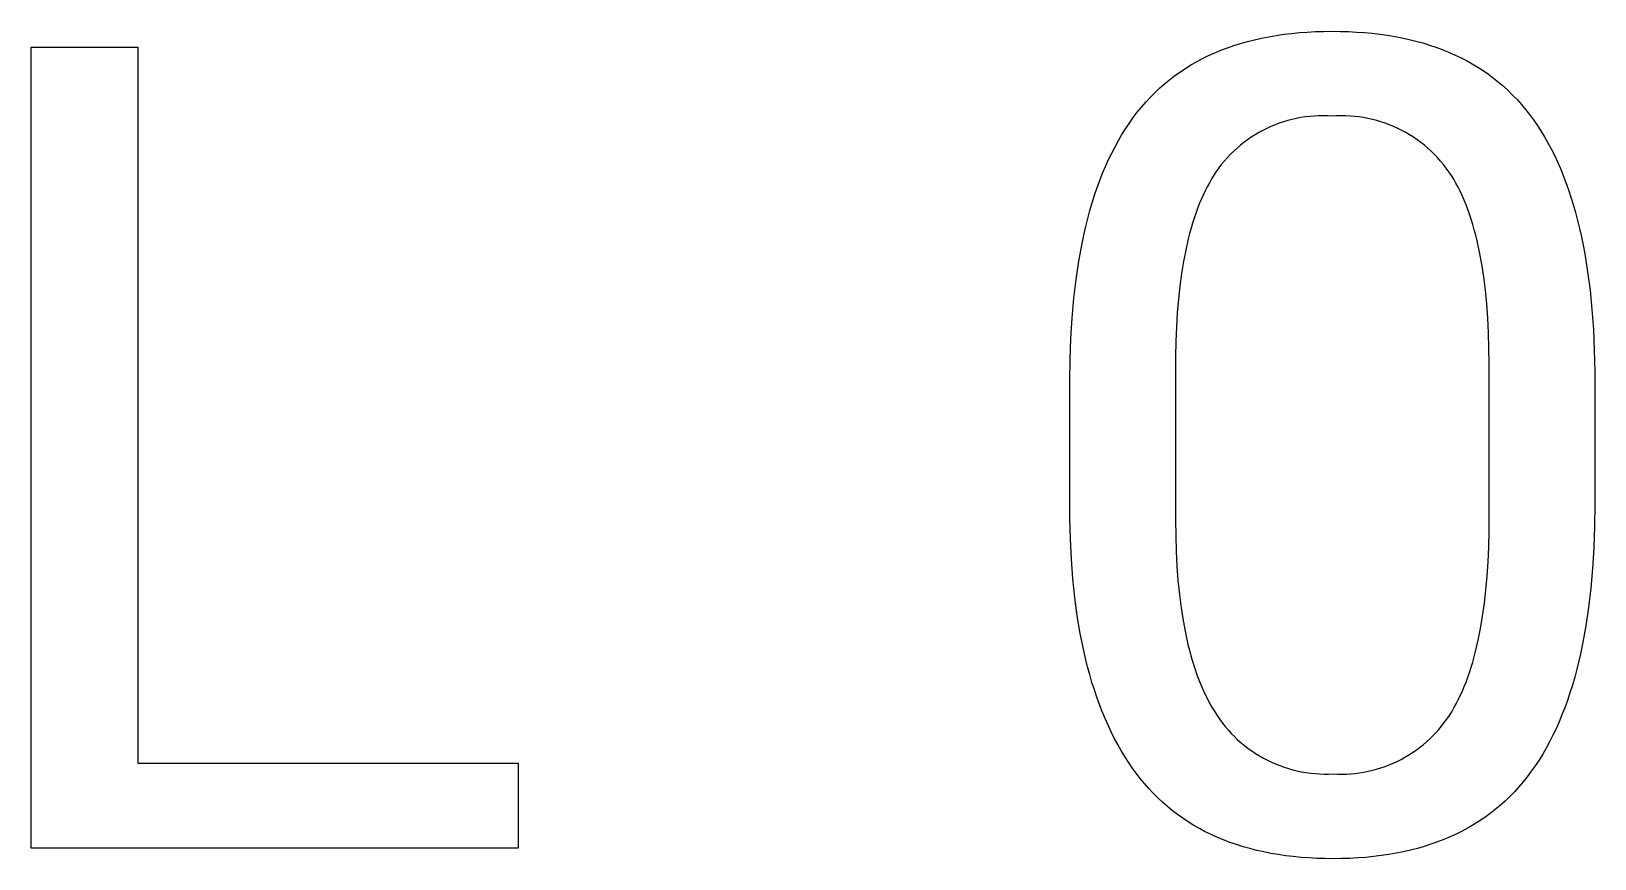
# Model space of a CAD drawing. Header units: millimetres. Extents: x -1421 to 3505, y -683 to 2759.
# Drawn here: x 2120.5 to 2175, y -466.9 to -438 of the extents above; entities that cross this region are included whole.
import ezdxf

# ---------------------------------------------------------------- set-up
doc = ezdxf.new("R2010")
doc.units = ezdxf.units.MM
doc.header["$MEASUREMENT"] = 0
doc.layers.add('Domyslna', color=7, linetype='Continuous', true_color=0x000000)
doc.layers.add('Domyślny', color=7, linetype='Continuous', true_color=0x000000)

msp = doc.modelspace()

# ---------------------------------------------------------------- linework, layer by layer
at = {"layer": 'Domyslna'}
for p, q in [((2162.666, -438.467), (2162.904, -438.399)), ((2162.904, -438.399), (2163.148, -438.337)), ((2163.148, -438.337), (2163.396, -438.282)), ((2163.396, -438.282), (2163.65, -438.232)), ((2163.65, -438.232), (2163.908, -438.188)), ((2163.908, -438.188), (2164.171, -438.149)), ((2164.171, -438.149), (2164.44, -438.117)), ((2164.44, -438.117), (2164.713, -438.091)), ((2164.713, -438.091), (2164.991, -438.07)), ((2164.991, -438.07), (2165.273, -438.055)), ((2165.273, -438.055), (2165.561, -438.047)), ((2165.561, -438.047), (2165.854, -438.044)), ((2165.854, -438.044), (2166.144, -438.046)), ((2166.144, -438.046), (2166.429, -438.055)), ((2166.429, -438.055), (2166.71, -438.069)), ((2166.71, -438.069), (2166.985, -438.089)), ((2166.985, -438.089), (2167.256, -438.115)), ((2167.256, -438.115), (2167.522, -438.146)), ((2167.522, -438.146), (2167.783, -438.183)), ((2167.783, -438.183), (2168.039, -438.225)), ((2168.039, -438.225), (2168.291, -438.273)), ((2168.291, -438.273), (2168.538, -438.327)), ((2168.538, -438.327), (2168.779, -438.387)), ((2168.779, -438.387), (2169.016, -438.452)), ((2161.336, -438.995), (2161.546, -438.893)), ((2161.546, -438.893), (2161.76, -438.796)), ((2161.76, -438.796), (2161.979, -438.705)), ((2161.979, -438.705), (2162.203, -438.619)), ((2162.203, -438.619), (2162.432, -438.54)), ((2162.432, -438.54), (2162.666, -438.467)), ((2169.016, -438.452), (2169.249, -438.523)), ((2169.249, -438.523), (2169.476, -438.599)), ((2169.476, -438.599), (2169.699, -438.681)), ((2169.699, -438.681), (2169.916, -438.769)), ((2169.916, -438.769), (2170.129, -438.863)), ((2170.129, -438.863), (2170.337, -438.962)), ((2170.337, -438.962), (2170.541, -439.067)), ((2160.363, -439.598), (2160.548, -439.465)), ((2160.548, -439.465), (2160.738, -439.339)), ((2160.738, -439.339), (2160.932, -439.219)), ((2160.932, -439.219), (2161.132, -439.104)), ((2161.132, -439.104), (2161.336, -438.995)), ((2170.541, -439.067), (2170.739, -439.178)), ((2170.739, -439.178), (2170.933, -439.294)), ((2170.933, -439.294), (2171.122, -439.416)), ((2171.122, -439.416), (2171.306, -439.543)), ((2159.673, -440.185), (2159.838, -440.03)), ((2159.838, -440.03), (2160.009, -439.88)), ((2160.009, -439.88), (2160.184, -439.736)), ((2160.184, -439.736), (2160.363, -439.598)), ((2171.306, -439.543), (2171.485, -439.676)), ((2171.485, -439.676), (2171.659, -439.815)), ((2171.659, -439.815), (2171.829, -439.96)), ((2171.829, -439.96), (2171.993, -440.11)), ((2159.207, -440.688), (2159.358, -440.514)), ((2159.358, -440.514), (2159.513, -440.347)), ((2159.513, -440.347), (2159.673, -440.185)), ((2171.993, -440.11), (2172.153, -440.266)), ((2172.153, -440.266), (2172.308, -440.428)), ((2172.308, -440.428), (2172.459, -440.595)), ((2172.459, -440.595), (2172.604, -440.768)), ((2158.785, -441.243), (2158.921, -441.052)), ((2158.921, -441.052), (2159.062, -440.867)), ((2159.062, -440.867), (2159.207, -440.688)), ((2164.46, -441.118), (2164.309, -441.157)), ((2164.612, -441.084), (2164.46, -441.118)), ((2164.766, -441.055), (2164.612, -441.084)), ((2164.92, -441.031), (2164.766, -441.055)), ((2165.075, -441.013), (2164.92, -441.031)), ((2165.23, -441), (2165.075, -441.013)), ((2165.386, -440.993), (2165.23, -441)), ((2165.542, -440.991), (2165.386, -440.993)), ((2165.698, -440.994), (2165.542, -440.991)), ((2165.854, -441.003), (2165.698, -440.994)), ((2166.011, -440.994), (2165.854, -441.003)), ((2166.168, -440.991), (2166.011, -440.994)), ((2166.325, -440.993), (2166.168, -440.991)), ((2166.482, -441), (2166.325, -440.993)), ((2166.639, -441.013), (2166.482, -441)), ((2166.795, -441.032), (2166.639, -441.013)), ((2166.951, -441.055), (2166.795, -441.032)), ((2167.105, -441.084), (2166.951, -441.055)), ((2167.259, -441.119), (2167.105, -441.084)), ((2167.411, -441.158), (2167.259, -441.119)), ((2172.604, -440.768), (2172.745, -440.946)), ((2172.745, -440.946), (2172.881, -441.131)), ((2172.881, -441.131), (2173.013, -441.322)), ((2158.403, -441.854), (2158.526, -441.644)), ((2158.526, -441.644), (2158.653, -441.44)), ((2158.653, -441.44), (2158.785, -441.243)), ((2163.169, -441.654), (2163.037, -441.738)), ((2163.303, -441.575), (2163.169, -441.654)), ((2163.44, -441.501), (2163.303, -441.575)), ((2163.58, -441.431), (2163.44, -441.501)), ((2163.722, -441.366), (2163.58, -441.431)), ((2163.866, -441.307), (2163.722, -441.366)), ((2164.012, -441.252), (2163.866, -441.307)), ((2164.16, -441.202), (2164.012, -441.252)), ((2164.309, -441.157), (2164.16, -441.202)), ((2167.561, -441.203), (2167.411, -441.158)), ((2167.711, -441.253), (2167.561, -441.203)), ((2167.858, -441.308), (2167.711, -441.253)), ((2168.003, -441.368), (2167.858, -441.308)), ((2168.146, -441.433), (2168.003, -441.368)), ((2168.287, -441.503), (2168.146, -441.433)), ((2168.425, -441.578), (2168.287, -441.503)), ((2168.561, -441.657), (2168.425, -441.578)), ((2168.694, -441.741), (2168.561, -441.657)), ((2173.013, -441.322), (2173.14, -441.518)), ((2173.14, -441.518), (2173.264, -441.721)), ((2158.17, -442.292), (2158.284, -442.07)), ((2158.284, -442.07), (2158.403, -441.854)), ((2162.427, -442.222), (2162.315, -442.331)), ((2162.542, -442.117), (2162.427, -442.222)), ((2162.661, -442.016), (2162.542, -442.117)), ((2162.783, -441.919), (2162.661, -442.016)), ((2162.908, -441.826), (2162.783, -441.919)), ((2163.037, -441.738), (2162.908, -441.826)), ((2168.824, -441.83), (2168.694, -441.741)), ((2168.951, -441.923), (2168.824, -441.83)), ((2169.074, -442.02), (2168.951, -441.923)), ((2169.194, -442.121), (2169.074, -442.02)), ((2169.311, -442.227), (2169.194, -442.121)), ((2169.424, -442.336), (2169.311, -442.227)), ((2173.264, -441.721), (2173.383, -441.93)), ((2173.383, -441.93), (2173.498, -442.146)), ((2173.498, -442.146), (2173.609, -442.367)), ((2157.852, -442.996), (2157.954, -442.755)), ((2157.954, -442.755), (2158.059, -442.52)), ((2158.059, -442.52), (2158.17, -442.292)), ((2162.004, -442.68), (2161.908, -442.804)), ((2162.104, -442.56), (2162.004, -442.68)), ((2162.207, -442.444), (2162.104, -442.56)), ((2162.315, -442.331), (2162.207, -442.444)), ((2169.533, -442.45), (2169.424, -442.336)), ((2169.638, -442.567), (2169.533, -442.45)), ((2169.739, -442.687), (2169.638, -442.567)), ((2169.835, -442.811), (2169.739, -442.687)), ((2173.609, -442.367), (2173.716, -442.595)), ((2173.716, -442.595), (2173.818, -442.828)), ((2157.662, -443.496), (2157.755, -443.243)), ((2157.755, -443.243), (2157.852, -442.996)), ((2161.651, -443.191), (2161.574, -443.326)), ((2161.731, -443.06), (2161.651, -443.191)), ((2161.817, -442.931), (2161.731, -443.06)), ((2161.908, -442.804), (2161.817, -442.931)), ((2169.928, -442.939), (2169.835, -442.811)), ((2170.016, -443.069), (2169.928, -442.939)), ((2170.097, -443.2), (2170.016, -443.069)), ((2170.175, -443.337), (2170.097, -443.2)), ((2173.818, -442.828), (2173.917, -443.068)), ((2173.917, -443.068), (2174.011, -443.314)), ((2174.011, -443.314), (2174.1, -443.567)), ((2157.489, -444.022), (2157.574, -443.756)), ((2157.574, -443.756), (2157.662, -443.496)), ((2161.356, -443.757), (2161.289, -443.909)), ((2161.426, -443.609), (2161.356, -443.757)), ((2161.499, -443.465), (2161.426, -443.609)), ((2161.574, -443.326), (2161.499, -443.465)), ((2170.251, -443.478), (2170.175, -443.337)), ((2170.324, -443.624), (2170.251, -443.478)), ((2170.394, -443.774), (2170.324, -443.624)), ((2170.462, -443.93), (2170.394, -443.774)), ((2174.1, -443.567), (2174.186, -443.825)), ((2174.186, -443.825), (2174.268, -444.089)), ((2157.334, -444.572), (2157.41, -444.294)), ((2157.41, -444.294), (2157.489, -444.022)), ((2161.101, -444.392), (2161.044, -444.562)), ((2161.161, -444.227), (2161.101, -444.392)), ((2161.224, -444.066), (2161.161, -444.227)), ((2161.289, -443.909), (2161.224, -444.066)), ((2170.528, -444.09), (2170.462, -443.93)), ((2170.59, -444.255), (2170.528, -444.09)), ((2170.651, -444.425), (2170.59, -444.255)), ((2174.268, -444.089), (2174.345, -444.36)), ((2174.345, -444.36), (2174.418, -444.637)), ((2157.196, -445.147), (2157.263, -444.856)), ((2157.263, -444.856), (2157.334, -444.572)), ((2160.936, -444.914), (2160.885, -445.096)), ((2160.988, -444.736), (2160.936, -444.914)), ((2161.044, -444.562), (2160.988, -444.736)), ((2170.709, -444.6), (2170.651, -444.425)), ((2170.764, -444.779), (2170.709, -444.6)), ((2170.816, -444.963), (2170.764, -444.779)), ((2174.418, -444.637), (2174.487, -444.92)), ((2174.487, -444.92), (2174.552, -445.209)), ((2157.021, -446.056), (2157.133, -445.444)), ((2157.133, -445.444), (2157.196, -445.147)), ((2160.838, -445.283), (2160.749, -445.67)), ((2160.885, -445.096), (2160.838, -445.283)), ((2170.866, -445.152), (2170.816, -444.963)), ((2170.914, -445.346), (2170.866, -445.152)), ((2171.001, -445.748), (2170.914, -445.346)), ((2174.552, -445.209), (2174.612, -445.504)), ((2174.612, -445.504), (2174.668, -445.806)), ((2160.749, -445.67), (2160.671, -446.073)), ((2171.078, -446.169), (2171.001, -445.748)), ((2174.668, -445.806), (2174.768, -446.427)), ((2156.926, -446.693), (2157.021, -446.056)), ((2160.602, -446.494), (2160.543, -446.933)), ((2160.671, -446.073), (2160.602, -446.494)), ((2171.145, -446.609), (2171.078, -446.169)), ((2174.768, -446.427), (2174.851, -447.073)), ((2156.848, -447.355), (2156.926, -446.693)), ((2160.543, -446.933), (2160.494, -447.388)), ((2171.201, -447.068), (2171.145, -446.609)), ((2171.247, -447.546), (2171.201, -447.068)), ((2174.851, -447.073), (2174.918, -447.744)), ((2156.788, -448.042), (2156.848, -447.355)), ((2160.494, -447.388), (2160.455, -447.861)), ((2171.283, -448.044), (2171.247, -447.546)), ((2156.744, -448.754), (2156.788, -448.042)), ((2160.455, -447.861), (2160.426, -448.351)), ((2171.309, -448.561), (2171.283, -448.044)), ((2174.918, -447.744), (2174.967, -448.439)), ((2156.719, -449.491), (2156.744, -448.754)), ((2160.426, -448.351), (2160.406, -448.858)), ((2171.324, -449.097), (2171.309, -448.561)), ((2174.967, -448.439), (2175, -449.159)), ((2160.406, -448.858), (2160.396, -449.383)), ((2171.329, -449.652), (2171.324, -449.097)), ((2175, -449.159), (2175.016, -449.903)), ((2156.71, -450.253), (2156.719, -449.491)), ((2160.396, -449.383), (2160.396, -455.073)), ((2171.329, -455.477), (2171.329, -449.652)), ((2156.71, -455.015), (2156.71, -450.253)), ((2175.016, -449.903), (2175.016, -454.532)), ((2175.016, -454.532), (2175.007, -455.303)), ((2156.728, -455.744), (2156.71, -455.015)), ((2160.396, -455.073), (2160.401, -455.631)), ((2175.007, -455.303), (2174.981, -456.049)), ((2156.764, -456.449), (2156.728, -455.744)), ((2160.401, -455.631), (2160.417, -456.17)), ((2171.317, -456.016), (2171.329, -455.477)), ((2160.417, -456.17), (2160.444, -456.691)), ((2171.295, -456.537), (2171.317, -456.016)), ((2174.981, -456.049), (2174.938, -456.77)), ((2156.816, -457.132), (2156.764, -456.449)), ((2160.444, -456.691), (2160.481, -457.193)), ((2171.262, -457.039), (2171.295, -456.537)), ((2174.938, -456.77), (2174.877, -457.465)), ((2156.885, -457.792), (2156.816, -457.132)), ((2160.481, -457.193), (2160.529, -457.676)), ((2171.22, -457.522), (2171.262, -457.039)), ((2174.877, -457.465), (2174.8, -458.135)), ((2156.97, -458.428), (2156.885, -457.792)), ((2160.529, -457.676), (2160.588, -458.142)), ((2171.107, -458.435), (2171.169, -457.988)), ((2171.169, -457.988), (2171.22, -457.522)), ((2157.073, -459.042), (2156.97, -458.428)), ((2160.588, -458.142), (2160.657, -458.588)), ((2160.657, -458.588), (2160.737, -459.016)), ((2171.035, -458.864), (2171.107, -458.435)), ((2174.8, -458.135), (2174.705, -458.78)), ((2157.192, -459.633), (2157.073, -459.042)), ((2160.737, -459.016), (2160.828, -459.426)), ((2170.953, -459.274), (2171.035, -458.864)), ((2174.705, -458.78), (2174.592, -459.4)), ((2157.258, -459.919), (2157.192, -459.633)), ((2160.828, -459.426), (2160.877, -459.623)), ((2160.877, -459.623), (2160.929, -459.816)), ((2170.813, -459.856), (2170.862, -459.666)), ((2170.862, -459.666), (2170.953, -459.274)), ((2174.592, -459.4), (2174.53, -459.701)), ((2157.328, -460.201), (2157.258, -459.919)), ((2157.402, -460.476), (2157.328, -460.201)), ((2160.929, -459.816), (2160.984, -460.005)), ((2160.984, -460.005), (2161.041, -460.189)), ((2161.041, -460.189), (2161.101, -460.368)), ((2170.65, -460.396), (2170.706, -460.22)), ((2170.706, -460.22), (2170.761, -460.04)), ((2170.761, -460.04), (2170.813, -459.856)), ((2174.463, -459.995), (2174.392, -460.283)), ((2174.53, -459.701), (2174.463, -459.995)), ((2157.481, -460.745), (2157.402, -460.476)), ((2157.564, -461.009), (2157.481, -460.745)), ((2161.101, -460.368), (2161.164, -460.543)), ((2161.164, -460.543), (2161.229, -460.713)), ((2161.229, -460.713), (2161.297, -460.878)), ((2170.464, -460.895), (2170.529, -460.733)), ((2170.529, -460.733), (2170.59, -460.567)), ((2170.59, -460.567), (2170.65, -460.396)), ((2174.316, -460.565), (2174.236, -460.84)), ((2174.392, -460.283), (2174.316, -460.565)), ((2157.651, -461.267), (2157.564, -461.009)), ((2157.742, -461.519), (2157.651, -461.267)), ((2161.297, -460.878), (2161.368, -461.039)), ((2161.368, -461.039), (2161.441, -461.195)), ((2161.441, -461.195), (2161.517, -461.346)), ((2170.257, -461.352), (2170.328, -461.204)), ((2170.328, -461.204), (2170.398, -461.052)), ((2170.398, -461.052), (2170.464, -460.895)), ((2174.152, -461.109), (2174.063, -461.372)), ((2174.236, -460.84), (2174.152, -461.109)), ((2157.837, -461.766), (2157.742, -461.519)), ((2157.937, -462.007), (2157.837, -461.766)), ((2161.517, -461.346), (2161.595, -461.493)), ((2161.595, -461.493), (2161.677, -461.635)), ((2161.677, -461.635), (2161.761, -461.773)), ((2161.761, -461.773), (2161.846, -461.906)), ((2169.946, -461.898), (2170.027, -461.769)), ((2170.027, -461.769), (2170.106, -461.634)), ((2170.106, -461.634), (2170.183, -461.496)), ((2170.183, -461.496), (2170.257, -461.352)), ((2173.971, -461.628), (2173.873, -461.879)), ((2174.063, -461.372), (2173.971, -461.628)), ((2158.04, -462.242), (2157.937, -462.007)), ((2158.148, -462.471), (2158.04, -462.242)), ((2161.846, -461.906), (2161.935, -462.036)), ((2161.935, -462.036), (2162.029, -462.163)), ((2162.029, -462.163), (2162.128, -462.286)), ((2162.128, -462.286), (2162.23, -462.406)), ((2162.23, -462.406), (2162.337, -462.523)), ((2169.475, -462.502), (2169.577, -462.388)), ((2169.577, -462.388), (2169.675, -462.27)), ((2169.675, -462.27), (2169.77, -462.149)), ((2169.77, -462.149), (2169.86, -462.025)), ((2169.86, -462.025), (2169.946, -461.898)), ((2173.666, -462.36), (2173.556, -462.591)), ((2173.772, -462.122), (2173.666, -462.36)), ((2173.873, -461.879), (2173.772, -462.122)), ((2158.26, -462.695), (2158.148, -462.471)), ((2158.377, -462.912), (2158.26, -462.695)), ((2158.497, -463.124), (2158.377, -462.912)), ((2162.337, -462.523), (2162.448, -462.635)), ((2162.448, -462.635), (2162.562, -462.744)), ((2162.562, -462.744), (2162.68, -462.849)), ((2162.68, -462.849), (2162.802, -462.949)), ((2162.802, -462.949), (2162.927, -463.046)), ((2168.908, -463.018), (2169.029, -462.923)), ((2169.029, -462.923), (2169.146, -462.823)), ((2169.146, -462.823), (2169.259, -462.72)), ((2169.259, -462.72), (2169.369, -462.613)), ((2169.369, -462.613), (2169.475, -462.502)), ((2173.441, -462.816), (2173.323, -463.035)), ((2173.556, -462.591), (2173.441, -462.816)), ((2158.622, -463.331), (2158.497, -463.124)), ((2158.751, -463.531), (2158.622, -463.331)), ((2162.927, -463.046), (2163.056, -463.137)), ((2163.056, -463.137), (2163.187, -463.225)), ((2163.187, -463.225), (2163.322, -463.308)), ((2163.322, -463.308), (2163.459, -463.386)), ((2163.459, -463.386), (2163.599, -463.459)), ((2163.599, -463.459), (2163.741, -463.527)), ((2167.987, -463.563), (2168.126, -463.499)), ((2168.126, -463.499), (2168.263, -463.43)), ((2168.263, -463.43), (2168.397, -463.357)), ((2168.397, -463.357), (2168.529, -463.278)), ((2168.529, -463.278), (2168.659, -463.196)), ((2168.659, -463.196), (2168.785, -463.109)), ((2168.785, -463.109), (2168.908, -463.018)), ((2173.072, -463.454), (2172.941, -463.654)), ((2173.2, -463.248), (2173.072, -463.454)), ((2173.323, -463.035), (2173.2, -463.248)), ((2158.884, -463.726), (2158.751, -463.531)), ((2159.021, -463.915), (2158.884, -463.726)), ((2159.163, -464.099), (2159.021, -463.915)), ((2163.741, -463.527), (2163.886, -463.591)), ((2163.886, -463.591), (2164.033, -463.649)), ((2164.033, -463.649), (2164.182, -463.702)), ((2164.182, -463.702), (2164.332, -463.75)), ((2164.332, -463.75), (2164.484, -463.793)), ((2164.484, -463.793), (2164.638, -463.83)), ((2164.638, -463.83), (2164.792, -463.863)), ((2164.792, -463.863), (2164.948, -463.889)), ((2164.948, -463.889), (2165.104, -463.911)), ((2165.104, -463.911), (2165.261, -463.927)), ((2165.261, -463.927), (2165.419, -463.937)), ((2165.419, -463.937), (2165.577, -463.942)), ((2165.577, -463.942), (2165.735, -463.941)), ((2165.735, -463.941), (2165.893, -463.935)), ((2165.893, -463.935), (2166.046, -463.942)), ((2166.046, -463.942), (2166.199, -463.944)), ((2166.199, -463.944), (2166.353, -463.941)), ((2166.353, -463.941), (2166.506, -463.932)), ((2166.506, -463.932), (2166.658, -463.918)), ((2166.658, -463.918), (2166.811, -463.899)), ((2166.811, -463.899), (2166.962, -463.875)), ((2166.962, -463.875), (2167.112, -463.845)), ((2167.112, -463.845), (2167.262, -463.811)), ((2167.262, -463.811), (2167.41, -463.771)), ((2167.41, -463.771), (2167.557, -463.727)), ((2167.557, -463.727), (2167.702, -463.677)), ((2167.702, -463.677), (2167.845, -463.622)), ((2167.845, -463.622), (2167.987, -463.563)), ((2172.664, -464.035), (2172.518, -464.216)), ((2172.804, -463.847), (2172.664, -464.035)), ((2172.941, -463.654), (2172.804, -463.847)), ((2159.31, -464.276), (2159.163, -464.099)), ((2159.461, -464.448), (2159.31, -464.276)), ((2159.617, -464.614), (2159.461, -464.448)), ((2172.213, -464.562), (2172.053, -464.725)), ((2172.368, -464.392), (2172.213, -464.562)), ((2172.518, -464.216), (2172.368, -464.392)), ((2159.777, -464.774), (2159.617, -464.614)), ((2159.943, -464.928), (2159.777, -464.774)), ((2160.113, -465.076), (2159.943, -464.928)), ((2160.287, -465.219), (2160.113, -465.076)), ((2171.718, -465.035), (2171.543, -465.18)), ((2171.888, -464.883), (2171.718, -465.035)), ((2172.053, -464.725), (2171.888, -464.883)), ((2160.467, -465.355), (2160.287, -465.219)), ((2160.651, -465.486), (2160.467, -465.355)), ((2160.84, -465.611), (2160.651, -465.486)), ((2161.033, -465.731), (2160.84, -465.611)), ((2170.99, -465.582), (2170.796, -465.704)), ((2171.179, -465.454), (2170.99, -465.582)), ((2171.364, -465.32), (2171.179, -465.454)), ((2171.543, -465.18), (2171.364, -465.32)), ((2161.231, -465.844), (2161.033, -465.731)), ((2161.434, -465.952), (2161.231, -465.844)), ((2161.642, -466.054), (2161.434, -465.952)), ((2161.854, -466.15), (2161.642, -466.054)), ((2162.072, -466.24), (2161.854, -466.15)), ((2169.753, -466.225), (2169.529, -466.311)), ((2169.971, -466.133), (2169.753, -466.225)), ((2170.185, -466.035), (2169.971, -466.133)), ((2170.393, -465.93), (2170.185, -466.035)), ((2170.597, -465.82), (2170.393, -465.93)), ((2170.796, -465.704), (2170.597, -465.82)), ((2162.293, -466.324), (2162.072, -466.24)), ((2162.52, -466.403), (2162.293, -466.324)), ((2162.751, -466.476), (2162.52, -466.403)), ((2162.987, -466.542), (2162.751, -466.476)), ((2163.228, -466.604), (2162.987, -466.542)), ((2163.473, -466.659), (2163.228, -466.604)), ((2163.723, -466.708), (2163.473, -466.659)), ((2163.978, -466.752), (2163.723, -466.708)), ((2164.237, -466.79), (2163.978, -466.752)), ((2167.83, -466.749), (2167.568, -466.787)), ((2168.087, -466.704), (2167.83, -466.749)), ((2168.34, -466.653), (2168.087, -466.704)), ((2168.587, -466.597), (2168.34, -466.653)), ((2168.83, -466.534), (2168.587, -466.597)), ((2169.068, -466.466), (2168.83, -466.534)), ((2169.301, -466.392), (2169.068, -466.466)), ((2169.529, -466.311), (2169.301, -466.392)), ((2164.501, -466.822), (2164.237, -466.79)), ((2164.77, -466.848), (2164.501, -466.822)), ((2165.044, -466.868), (2164.77, -466.848)), ((2165.322, -466.883), (2165.044, -466.868)), ((2165.605, -466.892), (2165.322, -466.883)), ((2165.893, -466.895), (2165.605, -466.892)), ((2166.184, -466.892), (2165.893, -466.895)), ((2166.471, -466.883), (2166.184, -466.892)), ((2166.752, -466.868), (2166.471, -466.883)), ((2167.029, -466.847), (2166.752, -466.868)), ((2167.301, -466.82), (2167.029, -466.847)), ((2167.568, -466.787), (2167.301, -466.82))]:
    msp.add_line(p, q, dxfattribs=at)
at = {"layer": 'Domyślny'}
for p, q in [((2120.486, -466.525), (2120.486, -438.599)), ((2120.486, -438.599), (2124.199, -438.599)), ((2124.199, -438.599), (2124.199, -463.566)), ((2124.199, -463.566), (2137.468, -463.566)), ((2137.468, -463.566), (2137.468, -466.525)), ((2137.468, -466.525), (2120.486, -466.525))]:
    msp.add_line(p, q, dxfattribs=at)

doc.saveas('drawing.dxf')
